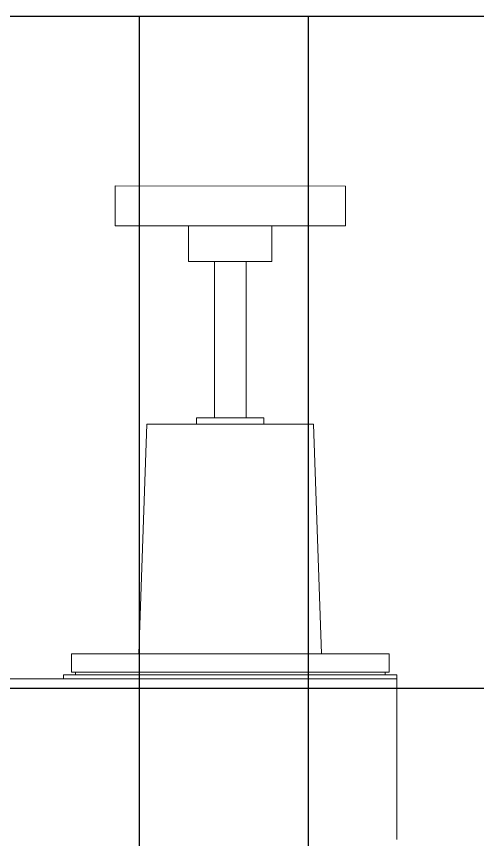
# Model space of a CAD drawing. Header units: millimetres. Extents: x -69706 to 52883, y -6882 to 68885.
# Drawn here: x 37297.9 to 37414.1, y 65589.1 to 65796.5 of the extents above; entities that cross this region are included whole.
import ezdxf

# ---------------------------------------------------------------- set-up
doc = ezdxf.new("R2010")
doc.units = ezdxf.units.MM
doc.layers.add('XFM7P20PCW$0$G-IMPT', color=252, linetype='Continuous', lineweight=9)
doc.layers.add('XFM7P20PCW$0$M-PIPE-CHWS12', color=252, linetype='Continuous')

# ---------------------------------------------------------------- blocks, each defined once
blk = doc.blocks.new('XFM7P20PCW$0$A$C5a31e6e3')
for p, q in [((1560, 1002.3), (921, 1002.3)), ((1347, 1002.3), (1347, 515.7)), ((1389.6, 515.7), (1389.6, 1002.3))]:
    blk.add_line(p, q)
blk = doc.blocks.new('XFM7P20PCW$0$HTS 150A-3D_dwg-5203735-前')
at = {"layer": 'XFM7P20PCW$0$G-IMPT'}
for p, q in [((-310, 623.39), (-310, 613.39)), ((-252, 623.39), (-310, 623.39)), ((-252, 613.39), (-252, 623.39)), ((-310, 613.39), (-252, 613.39)), ((-291.5, 613.39), (-291.5, 604.39)), ((-270.5, 604.39), (-270.5, 613.39)), ((-291.5, 604.39), (-270.5, 604.39)), ((-285, 604.39), (-285, 564.99)), ((-277, 564.99), (-277, 604.39)), ((-289.5, 564.99), (-289.5, 563.39)), ((-272.5, 564.99), (-289.5, 564.99)), ((-272.5, 563.39), (-272.5, 564.99)), ((-302, 563.39), (-304, 505.49)), ((-260, 563.39), (-302, 563.39)), ((-258, 505.49), (-260, 563.39)), ((-321, 505.49), (-321, 500.89)), ((-241, 505.49), (-321, 505.49)), ((-241, 500.89), (-241, 505.49)), ((-323, 500.19), (-323, 499.21)), ((-239, 500.19), (-323, 500.19)), ((-321, 500.89), (-241, 500.89)), ((-320, 500.89), (-320, 500.19)), ((-242, 500.19), (-242, 500.89)), ((-239, 499.21), (-239, 500.19)), ((-215.1, 499.21), (-323, 499.21)), ((-323, 499.21), (-323, 458.71))]:
    blk.add_line(p, q, dxfattribs=at)

msp = doc.modelspace()

# ---------------------------------------------------------------- linework, layer by layer
at = {"layer": 'XFM7P20PCW$0$M-PIPE-CHWS12'}
msp.add_line((37729.026, 65627.206), (36393.687, 65627.232), dxfattribs=at)

# ---------------------------------------------------------------- block references
msp.add_blockref('XFM7P20PCW$0$A$C5a31e6e3', (35981.862, 64794.236))
at = {"layer": 'XFM7P20PCW$0$G-IMPT', "xscale": -1, "rotation": 359.9970098824261}
msp.add_blockref('XFM7P20PCW$0$HTS 150A-3D_dwg-5203735-前', (37070.755, 65130.442), dxfattribs=at)

doc.saveas('drawing.dxf')
